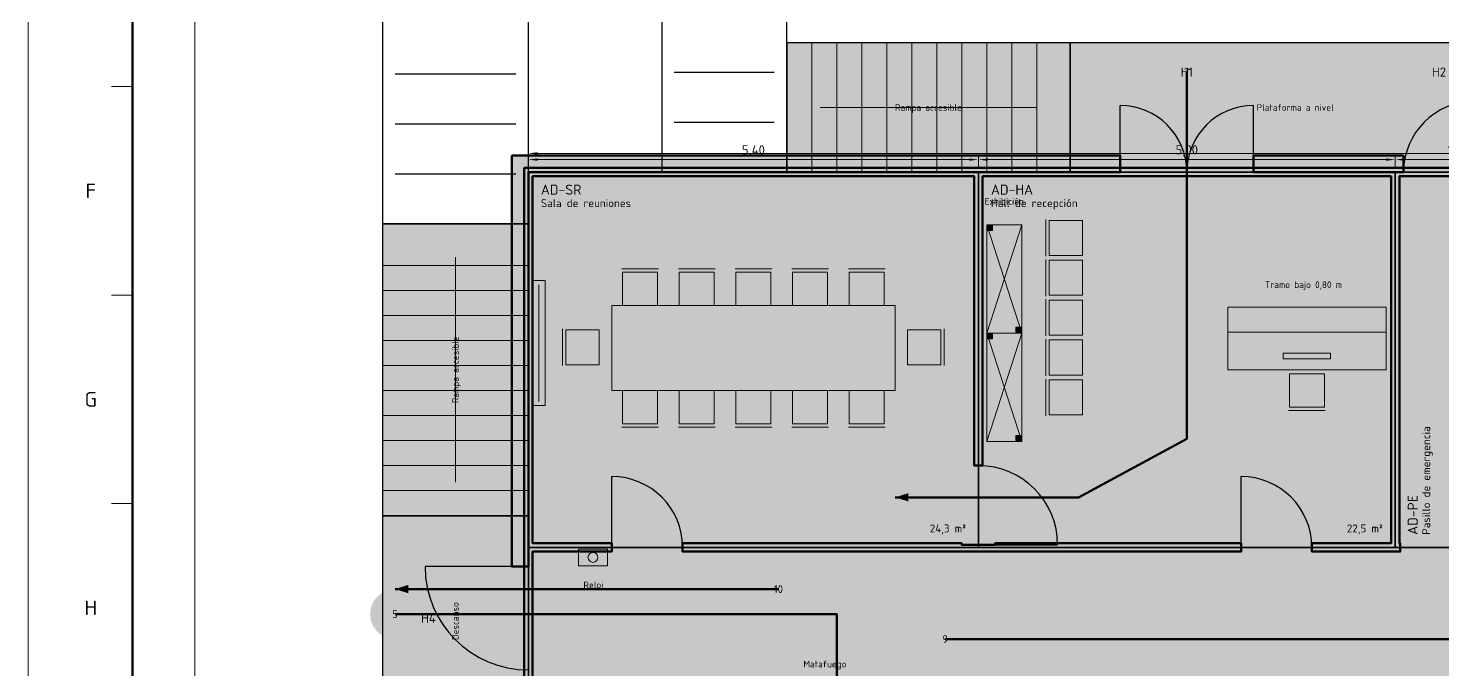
# Model space of a CAD drawing. Header units: millimetres. Extents: x 0 to 1189, y 0 to 841.
# Drawn here: x 0 to 339.4, y 480.7 to 634.5 of the extents above; entities that cross this region are included whole.
import ezdxf
from ezdxf.enums import TextEntityAlignment as Align

# ---------------------------------------------------------------- set-up
doc = ezdxf.new("R2010")
doc.units = ezdxf.units.MM
for name, color, linetype, lineweight in [('06-TEXTO', 7, 'CONTINUOUS', 25), ('07-RECUADRO', 7, 'CONTINUOUS', 70), ('08-FINA', 5, 'CONTINUOUS', 18), ('A-ABERTURA', 7, 'CONTINUOUS', 25), ('A-COTA', 7, 'CONTINUOUS', 18), ('A-EQUIPO-FINO', 8, 'CONTINUOUS', 13), ('A-EQUIPO-RELLENO', 9, 'CONTINUOUS', 13), ('A-EXTERIOR', 8, 'CONTINUOUS', 25), ('A-MURO', 7, 'CONTINUOUS', 50), ('A-RELLENO', 9, 'CONTINUOUS', 13), ('A-SECTOR', 1, 'CONTINUOUS', 25), ('A-SECTOR-TXT', 1, 'CONTINUOUS', 25), ('A-TABIQUE', 7, 'CONTINUOUS', 50), ('A-TEXTO', 7, 'CONTINUOUS', 18)]:
    doc.layers.add(name, color=color, linetype=linetype, lineweight=lineweight)
doc.layers.add('A-MOBILIARIO', color=8, linetype='CONTINUOUS', lineweight=18, true_color=0x50505a)
doc.layers.add('A-SENDA', color=2, linetype='CONTINUOUS', lineweight=25, true_color=0xd7a500)
doc.styles.add('ISO3098', font='isocpeur.ttf')
doc.dimstyles.new('FLAMA-IRAM', dxfattribs={"dimtxt": 3.5, "dimasz": 3.5, "dimexe": 2, "dimexo": 1.5, "dimgap": 1, "dimtad": 1, "dimdec": 1, "dimtxsty": 'ISO3098', "dimblk": 'IRAM_FLECHA', "dimblk1": 'IRAM_FLECHA', "dimblk2": 'IRAM_FLECHA', "dimcen": 2.5, "dimclrd": 3, "dimclre": 3, "dimclrt": 3, "dimazin": 3, "dimtfac": 1, "dimtmove": 0, "dimatfit": 3, "dimlwd": 18, "dimlwe": 18})

# ---------------------------------------------------------------- blocks, each defined once
blk = doc.blocks.new('IRAM_FLECHA')
blk.add_solid([(0, 0), (-1, 0.125), (-1, -0.125)])

msp = doc.modelspace()

# ---------------------------------------------------------------- hatches: boundary and pattern name
at = {"layer": 'A-EQUIPO-RELLENO', "true_color": 0xeeeeee}
h = msp.add_hatch(color=7, dxfattribs=at)
h.dxf.hatch_style = 1
h.paths.add_polyline_path([(238.4, 561.4), (238.4, 587.4), (230, 587.4), (230, 561.4)])
at = {"layer": 'A-EQUIPO-RELLENO', "true_color": 0x969ba0}
h = msp.add_hatch(color=7, dxfattribs=at)
h.dxf.hatch_style = 1
h.paths.add_polyline_path([(231.4, 586), (231.4, 587.2), (230.2, 587.2), (230.2, 586)])
at = {"layer": 'A-EQUIPO-RELLENO', "true_color": 0xd6e2f0}
h = msp.add_hatch(color=7, dxfattribs=at)
h.dxf.hatch_style = 1
h.paths.add_polyline_path([(245, 580.02), (245, 588.42), (253, 588.42), (253, 580.02)])
h = msp.add_hatch(color=7, dxfattribs=at)
h.dxf.hatch_style = 1
h.paths.add_polyline_path([(245, 570.46), (245, 578.86), (253, 578.86), (253, 570.46)])
at = {"layer": 'A-EQUIPO-RELLENO', "true_color": 0xffffff}
h = msp.add_hatch(color=7, dxfattribs=at)
h.dxf.hatch_style = 1
h.paths.add_polyline_path([(124, 544), (124, 574), (121, 574), (121, 544)])
at = {"layer": 'A-EQUIPO-RELLENO', "true_color": 0xd6e2f0}
h = msp.add_hatch(color=7, dxfattribs=at)
h.dxf.hatch_style = 1
h.paths.add_polyline_path([(142.6, 576), (151, 576), (151, 568), (142.6, 568)])
h = msp.add_hatch(color=7, dxfattribs=at)
h.dxf.hatch_style = 1
h.paths.add_polyline_path([(156.2, 576), (164.6, 576), (164.6, 568), (156.2, 568)])
h = msp.add_hatch(color=7, dxfattribs=at)
h.dxf.hatch_style = 1
h.paths.add_polyline_path([(169.8, 576), (178.2, 576), (178.2, 568), (169.8, 568)])
h = msp.add_hatch(color=7, dxfattribs=at)
h.dxf.hatch_style = 1
h.paths.add_polyline_path([(183.4, 576), (191.8, 576), (191.8, 568), (183.4, 568)])
h = msp.add_hatch(color=7, dxfattribs=at)
h.dxf.hatch_style = 1
h.paths.add_polyline_path([(197, 576), (205.4, 576), (205.4, 568), (197, 568)])
at = {"layer": 'A-EQUIPO-RELLENO', "true_color": 0xeedec0}
h = msp.add_hatch(color=7, dxfattribs=at)
h.dxf.hatch_style = 1
h.paths.add_polyline_path([(140, 547.6), (208, 547.6), (208, 568), (140, 568)])
at = {"layer": 'A-EQUIPO-RELLENO', "true_color": 0xd6e2f0}
h = msp.add_hatch(color=7, dxfattribs=at)
h.dxf.hatch_style = 1
h.paths.add_polyline_path([(245, 560.9), (245, 569.3), (253, 569.3), (253, 560.9)])
at = {"layer": 'A-EQUIPO-RELLENO', "true_color": 0xeeeeee}
h = msp.add_hatch(color=7, dxfattribs=at)
h.dxf.hatch_style = 1
h.paths.add_polyline_path([(325.8, 567.6), (287.8, 567.6), (287.8, 561.6), (325.8, 561.6)])
at = {"layer": 'A-EQUIPO-RELLENO', "true_color": 0xd6e2f0}
h = msp.add_hatch(color=7, dxfattribs=at)
h.dxf.hatch_style = 1
h.paths.add_polyline_path([(129, 553.8), (129, 562.2), (137, 562.2), (137, 553.8)])
h = msp.add_hatch(color=7, dxfattribs=at)
h.dxf.hatch_style = 1
h.paths.add_polyline_path([(219, 562.2), (219, 553.8), (211, 553.8), (211, 562.2)])
at = {"layer": 'A-EQUIPO-RELLENO', "true_color": 0xeeeeee}
h = msp.add_hatch(color=7, dxfattribs=at)
h.dxf.hatch_style = 1
h.paths.add_polyline_path([(238.4, 535.4), (238.4, 561.4), (230, 561.4), (230, 535.4)])
at = {"layer": 'A-EQUIPO-RELLENO', "true_color": 0x969ba0}
h = msp.add_hatch(color=7, dxfattribs=at)
h.dxf.hatch_style = 1
h.paths.add_polyline_path([(231.4, 560), (231.4, 561.2), (230.2, 561.2), (230.2, 560)])
h = msp.add_hatch(color=7, dxfattribs=at)
h.dxf.hatch_style = 1
h.paths.add_polyline_path([(238.2, 561.6), (238.2, 562.8), (237, 562.8), (237, 561.6)])
at = {"layer": 'A-EQUIPO-RELLENO', "true_color": 0xeedec0}
h = msp.add_hatch(color=7, dxfattribs=at)
h.dxf.hatch_style = 1
h.paths.add_polyline_path([(325.8, 561.6), (287.8, 561.6), (287.8, 552.6), (325.8, 552.6)])
at = {"layer": 'A-EQUIPO-RELLENO', "true_color": 0xd6e2f0}
h = msp.add_hatch(color=7, dxfattribs=at)
h.dxf.hatch_style = 1
h.paths.add_polyline_path([(245, 551.34), (245, 559.74), (253, 559.74), (253, 551.34)])
h = msp.add_hatch(color=7, dxfattribs=at)
h.dxf.hatch_style = 1
h.paths.add_polyline_path([(245, 541.78), (245, 550.18), (253, 550.18), (253, 541.78)])
h = msp.add_hatch(color=7, dxfattribs=at)
h.dxf.hatch_style = 1
h.paths.add_polyline_path([(311, 543.6), (302.6, 543.6), (302.6, 551.6), (311, 551.6)])
h = msp.add_hatch(color=7, dxfattribs=at)
h.dxf.hatch_style = 1
h.paths.add_polyline_path([(151, 539.6), (142.6, 539.6), (142.6, 547.6), (151, 547.6)])
h = msp.add_hatch(color=7, dxfattribs=at)
h.dxf.hatch_style = 1
h.paths.add_polyline_path([(164.6, 539.6), (156.2, 539.6), (156.2, 547.6), (164.6, 547.6)])
h = msp.add_hatch(color=7, dxfattribs=at)
h.dxf.hatch_style = 1
h.paths.add_polyline_path([(178.2, 539.6), (169.8, 539.6), (169.8, 547.6), (178.2, 547.6)])
h = msp.add_hatch(color=7, dxfattribs=at)
h.dxf.hatch_style = 1
h.paths.add_polyline_path([(191.8, 539.6), (183.4, 539.6), (183.4, 547.6), (191.8, 547.6)])
h = msp.add_hatch(color=7, dxfattribs=at)
h.dxf.hatch_style = 1
h.paths.add_polyline_path([(205.4, 539.6), (197, 539.6), (197, 547.6), (205.4, 547.6)])
at = {"layer": 'A-EQUIPO-RELLENO', "true_color": 0x969ba0}
h = msp.add_hatch(color=7, dxfattribs=at)
h.dxf.hatch_style = 1
h.paths.add_polyline_path([(238.2, 535.6), (238.2, 536.8), (237, 536.8), (237, 535.6)])
at = {"layer": 'A-EQUIPO-RELLENO', "true_color": 0xcdd0d4}
h = msp.add_hatch(color=7, dxfattribs=at)
h.dxf.hatch_style = 1
h.paths.add_polyline_path([(132, 505.6), (139, 505.6), (139, 509.6), (132, 509.6)])
at = {"layer": 'A-EXTERIOR', "true_color": 0xf0f0f0}
h = msp.add_hatch(color=7, dxfattribs=at)
h.dxf.hatch_style = 1
h.paths.add_polyline_path([(182, 600), (250, 600), (250, 631), (182, 631)])
at = {"layer": 'A-EXTERIOR', "true_color": 0xfafafa}
h = msp.add_hatch(color=7, dxfattribs=at)
h.dxf.hatch_style = 1
h.paths.add_polyline_path([(250, 600), (358, 600), (358, 631), (250, 631)])
at = {"layer": 'A-EXTERIOR', "true_color": 0xf0f0f0}
h = msp.add_hatch(color=7, dxfattribs=at)
h.dxf.hatch_style = 1
h.paths.add_polyline_path([(85, 517.6), (120, 517.6), (120, 587.6), (85, 587.6)])
at = {"layer": 'A-EXTERIOR', "true_color": 0xfafafa}
h = msp.add_hatch(color=7, dxfattribs=at)
h.dxf.hatch_style = 1
h.paths.add_polyline_path([(85, 467), (120, 467), (120, 517.6), (85, 517.6)])
at = {"layer": 'A-MURO', "true_color": 0x464646}
h = msp.add_hatch(color=7, dxfattribs=at)
h.dxf.hatch_style = 1
h.paths.add_polyline_path([(116, 604), (262, 604), (262, 600), (120, 600), (120, 505.4), (116, 505.4)])
h = msp.add_hatch(color=7, dxfattribs=at)
h.dxf.hatch_style = 1
h.paths.add_polyline_path([(330, 604), (330, 600), (294, 600), (294, 604)])
at = {"layer": 'A-RELLENO', "true_color": 0xe2ecf8}
h = msp.add_hatch(color=7, dxfattribs=at)
h.dxf.hatch_style = 1
h.paths.add_polyline_path([(120, 510), (228, 510), (228, 600), (120, 600)])
at = {"layer": 'A-RELLENO', "true_color": 0xfafafa}
h = msp.add_hatch(color=7, dxfattribs=at)
h.dxf.hatch_style = 1
h.paths.add_polyline_path([(228, 510), (328, 510), (328, 600), (228, 600)])
h = msp.add_hatch(color=7, dxfattribs=at)
h.dxf.hatch_style = 1
h.paths.add_polyline_path([(328, 510), (358, 510), (358, 600), (328, 600)])
h = msp.add_hatch(color=7, dxfattribs=at)
h.dxf.hatch_style = 1
h.paths.add_polyline_path([(120, 478), (552, 478), (552, 510), (120, 510)])
at = {"layer": 'A-TABIQUE', "true_color": 0x6e6e6e}
h = msp.add_hatch(color=7, dxfattribs=at)
h.dxf.hatch_style = 1
h.paths.add_polyline_path([(119, 313), (119, 413), (119, 415), (119, 477), (119, 479), (119, 509), (119, 511), (119, 601), (227, 601), (229, 601), (258, 601), (258, 599), (229, 599), (229, 529.6), (227, 529.6), (227, 599), (121, 599), (121, 511), (140, 511), (140, 509), (121, 509), (121, 479), (186, 479), (186, 477), (121, 477), (121, 415), (185, 415), (185, 413), (121, 413), (121, 315), (203, 315), (203, 410.6), (203, 412.6), (203, 413), (202, 413), (202, 415), (203, 415), (203, 415.8), (203, 417.8), (203, 477), (203, 477), (203, 479), (203, 479), (205, 479), (233.2, 479), (233.2, 477), (205, 477), (205, 417.8), (258, 417.8), (258, 415.8), (205, 415.8), (205, 415), (205, 413), (205, 412.6), (258, 412.6), (258, 410.6), (205, 410.6), (205, 315), (258, 315), (258, 313), (205, 313), (203, 313)])
h = msp.add_hatch(color=7, dxfattribs=at)
h.dxf.hatch_style = 1
h.paths.add_polyline_path([(258, 601), (327, 601), (329, 601), (357, 601), (359, 601), (363.062, 601), (363.062, 599), (359, 599), (359, 511), (360, 511), (360, 509), (359, 509), (357, 509), (356.8, 509), (356.8, 511), (357, 511), (357, 599), (329, 599), (329, 511), (329.2, 511), (329.2, 509), (329, 509), (327, 509), (308, 509), (308, 511), (327, 511), (327, 599), (258, 599)])
h = msp.add_hatch(color=7, dxfattribs=at)
h.dxf.hatch_style = 1
h.paths.add_polyline_path([(229, 509), (227, 509), (157, 509), (157, 511), (224, 511), (224, 510.6), (232, 510.6), (232, 511), (291, 511), (291, 509)])
at = {"layer": 'A-TEXTO', "true_color": 0x2c3e50}
h = msp.add_hatch(color=7, dxfattribs=at)
h.dxf.hatch_style = 1
h.paths.add_polyline_path([(284, 624), (283.796, 625.553), (283.196, 627), (282.243, 628.243), (281, 629.196), (279.553, 629.796), (278, 630), (276.447, 629.796), (275, 629.196), (273.757, 628.243), (272.804, 627), (272.204, 625.553), (272, 624), (272.204, 622.447), (272.804, 621), (273.757, 619.757), (275, 618.804), (276.447, 618.204), (278, 618), (279.553, 618.204), (281, 618.804), (282.243, 619.757), (283.196, 621), (283.796, 622.447)])
at = {"layer": 'A-TEXTO', "true_color": 0x000000}
h = msp.add_hatch(color=7, dxfattribs=at)
h.dxf.hatch_style = 1
h.paths.add_polyline_path([(190, 615.5), (196.24, 613.94), (196.24, 617.06)])
h = msp.add_hatch(color=7, dxfattribs=at)
h.dxf.hatch_style = 1
h.paths.add_polyline_path([(102.5, 579.6), (100.88, 573.12), (104.12, 573.12)])
at = {"layer": 'A-TEXTO', "true_color": 0x2c3e50}
h = msp.add_hatch(color=7, dxfattribs=at)
h.dxf.hatch_style = 1
h.paths.add_polyline_path([(208, 522), (211.2, 521), (211.2, 523)])
at = {"layer": 'A-TEXTO', "true_color": 0x27ae60}
h = msp.add_hatch(color=7, dxfattribs=at)
h.dxf.hatch_style = 1
h.paths.add_polyline_path([(186, 500), (185.796, 501.553), (185.196, 503), (184.243, 504.243), (183, 505.196), (181.553, 505.796), (180, 506), (178.447, 505.796), (177, 505.196), (175.757, 504.243), (174.804, 503), (174.204, 501.553), (174, 500), (174.204, 498.447), (174.804, 497), (175.757, 495.757), (177, 494.804), (178.447, 494.204), (180, 494), (181.553, 494.204), (183, 494.804), (184.243, 495.757), (185.196, 497), (185.796, 498.447)])
at = {"layer": 'A-TEXTO', "true_color": 0x2e86c1}
h = msp.add_hatch(color=7, dxfattribs=at)
h.dxf.hatch_style = 1
h.paths.add_polyline_path([(94, 494), (93.796, 495.553), (93.196, 497), (92.243, 498.243), (91, 499.196), (89.553, 499.796), (88, 500), (86.447, 499.796), (85, 499.196), (83.757, 498.243), (82.804, 497), (82.204, 495.553), (82, 494), (82.204, 492.447), (82.804, 491), (83.757, 489.757), (85, 488.804), (86.447, 488.204), (88, 488), (89.553, 488.204), (91, 488.804), (92.243, 489.757), (93.196, 491), (93.796, 492.447)])
at = {"layer": 'A-TEXTO', "true_color": 0x27ae60}
h = msp.add_hatch(color=7, dxfattribs=at)
h.dxf.hatch_style = 1
h.paths.add_polyline_path([(88, 500), (91.2, 499), (91.2, 501)])
at = {"layer": 'A-TEXTO', "true_color": 0x1e8449}
h = msp.add_hatch(color=7, dxfattribs=at)
h.dxf.hatch_style = 1
h.paths.add_polyline_path([(226, 488), (225.796, 489.553), (225.196, 491), (224.243, 492.243), (223, 493.196), (221.553, 493.796), (220, 494), (218.447, 493.796), (217, 493.196), (215.757, 492.243), (214.804, 491), (214.204, 489.553), (214, 488), (214.204, 486.447), (214.804, 485), (215.757, 483.757), (217, 482.804), (218.447, 482.204), (220, 482), (221.553, 482.204), (223, 482.804), (224.243, 483.757), (225.196, 485), (225.796, 486.447)])
at = {"layer": 'A-TEXTO', "true_color": 0xd71e1e}
h = msp.add_hatch(color=7, dxfattribs=at)
h.dxf.hatch_style = 1
h.paths.add_polyline_path([(183.4, 482), (183.284, 482.88), (182.944, 483.7), (182.404, 484.404), (181.7, 484.944), (180.88, 485.284), (180, 485.4), (179.12, 485.284), (178.3, 484.944), (177.596, 484.404), (177.056, 483.7), (176.716, 482.88), (176.6, 482), (176.716, 481.12), (177.056, 480.3), (177.596, 479.596), (178.3, 479.056), (179.12, 478.716), (180, 478.6), (180.88, 478.716), (181.7, 479.056), (182.404, 479.596), (182.944, 480.3), (183.284, 481.12)])

# ---------------------------------------------------------------- linework, layer by layer
at = {"layer": '07-RECUADRO'}
msp.add_lwpolyline([(25, 10), (1179, 10), (1179, 831), (25, 831)], close=True, dxfattribs=at)
at = {"layer": '08-FINA'}
for p, q in [((25, 620.5), (20, 620.5)), ((25, 570.5), (20, 570.5)), ((25, 520.5), (20, 520.5))]:
    msp.add_line(p, q, dxfattribs=at)
msp.add_lwpolyline([(0, 0), (1189, 0), (1189, 841), (0, 841)], close=True, dxfattribs=at)
at = {"layer": 'A-ABERTURA'}
for p, q in [((262, 600), (262, 616)), ((294, 600), (294, 616)), ((140, 510), (140, 527)), ((291, 510), (291, 527)), ((228, 510.6), (247, 510.6)), ((120, 505.4), (95.2, 505.4))]:
    msp.add_line(p, q, dxfattribs=at)
for centre, radius, start, end in [((262, 600), 16, 0, 90), ((294, 600), 16, 90, 180), ((347, 600), 17, 90, 180), ((228, 510.6), 19, 0, 90), ((140, 510), 17, 0, 90), ((291, 510), 17, 0, 90), ((120, 505.4), 24.8, 180, 270)]:
    msp.add_arc(centre, radius, start, end, dxfattribs=at)
at = {"layer": 'A-EQUIPO-FINO'}
for p, q in [((188, 600), (188, 631)), ((194, 600), (194, 631)), ((200, 600), (200, 631)), ((206, 600), (206, 631)), ((212, 600), (212, 631)), ((218, 600), (218, 631)), ((224, 600), (224, 631)), ((230, 600), (230, 631)), ((236, 600), (236, 631)), ((242, 600), (242, 631)), ((238.4, 561.4), (230, 587.4)), ((230, 561.4), (238.4, 587.4)), ((85, 577.6), (120, 577.6)), ((85, 571.6), (120, 571.6)), ((122.5, 545), (122.5, 573)), ((85, 565.6), (120, 565.6)), ((238.4, 535.4), (230, 561.4)), ((230, 535.4), (238.4, 561.4)), ((85, 559.6), (120, 559.6)), ((85, 553.6), (120, 553.6)), ((85, 547.6), (120, 547.6)), ((85, 541.6), (120, 541.6)), ((85, 535.6), (120, 535.6)), ((85, 529.6), (120, 529.6)), ((85, 523.6), (120, 523.6))]:
    msp.add_line(p, q, dxfattribs=at)
for points in [[(238.4, 561.4), (238.4, 587.4), (230, 587.4), (230, 561.4)], [(231.4, 586), (231.4, 587.2), (230.2, 587.2), (230.2, 586)], [(238.4, 535.4), (238.4, 561.4), (230, 561.4), (230, 535.4)], [(231.4, 560), (231.4, 561.2), (230.2, 561.2), (230.2, 560)], [(238.2, 561.6), (238.2, 562.8), (237, 562.8), (237, 561.6)], [(238.2, 535.6), (238.2, 536.8), (237, 536.8), (237, 535.6)]]:
    msp.add_lwpolyline(points, close=True, dxfattribs=at)
msp.add_circle((135.5, 507.6), 1.2, dxfattribs=at)
at = {"layer": 'A-EXTERIOR'}
for points in [[(182, 600), (250, 600), (250, 631), (182, 631)], [(250, 600), (358, 600), (358, 631), (250, 631)], [(85, 517.6), (120, 517.6), (120, 587.6), (85, 587.6)], [(85, 467), (120, 467), (120, 517.6), (85, 517.6)]]:
    msp.add_lwpolyline(points, close=True, dxfattribs=at)
at = {"layer": 'A-MOBILIARIO'}
for p, q in [((244.2, 588.62), (244.2, 579.82)), ((244.2, 579.06), (244.2, 570.26)), ((151.2, 576.8), (142.4, 576.8)), ((164.8, 576.8), (156, 576.8)), ((178.4, 576.8), (169.6, 576.8)), ((192, 576.8), (183.2, 576.8)), ((205.6, 576.8), (196.8, 576.8)), ((244.2, 569.5), (244.2, 560.7)), ((128.2, 562.4), (128.2, 553.6)), ((219.8, 553.6), (219.8, 562.4)), ((244.2, 559.94), (244.2, 551.14)), ((244.2, 550.38), (244.2, 541.58)), ((302.4, 542.8), (311.2, 542.8)), ((142.4, 538.8), (151.2, 538.8)), ((156, 538.8), (164.8, 538.8)), ((169.6, 538.8), (178.4, 538.8)), ((183.2, 538.8), (192, 538.8)), ((196.8, 538.8), (205.6, 538.8))]:
    msp.add_line(p, q, dxfattribs=at)
for points in [[(245, 580.02), (245, 588.42), (253, 588.42), (253, 580.02)], [(245, 570.46), (245, 578.86), (253, 578.86), (253, 570.46)], [(124, 544), (124, 574), (121, 574), (121, 544)], [(142.6, 576), (151, 576), (151, 568), (142.6, 568)], [(156.2, 576), (164.6, 576), (164.6, 568), (156.2, 568)], [(169.8, 576), (178.2, 576), (178.2, 568), (169.8, 568)], [(183.4, 576), (191.8, 576), (191.8, 568), (183.4, 568)], [(197, 576), (205.4, 576), (205.4, 568), (197, 568)], [(140, 547.6), (208, 547.6), (208, 568), (140, 568)], [(245, 560.9), (245, 569.3), (253, 569.3), (253, 560.9)], [(325.8, 567.6), (287.8, 567.6), (287.8, 561.6), (325.8, 561.6)], [(129, 553.8), (129, 562.2), (137, 562.2), (137, 553.8)], [(219, 562.2), (219, 553.8), (211, 553.8), (211, 562.2)], [(325.8, 561.6), (287.8, 561.6), (287.8, 552.6), (325.8, 552.6)], [(245, 551.34), (245, 559.74), (253, 559.74), (253, 551.34)], [(312.5, 556.6), (301.1, 556.6), (301.1, 555.2), (312.5, 555.2)], [(245, 541.78), (245, 550.18), (253, 550.18), (253, 541.78)], [(311, 543.6), (302.6, 543.6), (302.6, 551.6), (311, 551.6)], [(151, 539.6), (142.6, 539.6), (142.6, 547.6), (151, 547.6)], [(164.6, 539.6), (156.2, 539.6), (156.2, 547.6), (164.6, 547.6)], [(178.2, 539.6), (169.8, 539.6), (169.8, 547.6), (178.2, 547.6)], [(191.8, 539.6), (183.4, 539.6), (183.4, 547.6), (191.8, 547.6)], [(205.4, 539.6), (197, 539.6), (197, 547.6), (205.4, 547.6)], [(132, 505.6), (139, 505.6), (139, 509.6), (132, 509.6)]]:
    msp.add_lwpolyline(points, close=True, dxfattribs=at)
at = {"layer": 'A-MURO'}
for points in [[(116, 604), (262, 604), (262, 600), (120, 600), (120, 505.4), (116, 505.4)], [(330, 604), (330, 600), (294, 600), (294, 604)]]:
    msp.add_lwpolyline(points, close=True, dxfattribs=at)
at = {"layer": 'A-SECTOR'}
for points in [[(120, 510), (228, 510), (228, 600), (120, 600)], [(228, 510), (328, 510), (328, 600), (228, 600)], [(328, 510), (358, 510), (358, 600), (328, 600)], [(120, 478), (552, 478), (552, 510), (120, 510)]]:
    msp.add_lwpolyline(points, close=True, dxfattribs=at)
at = {"layer": 'A-SENDA'}
for p, q in [((88, 623.6), (117, 623.6)), ((155, 624), (179, 624)), ((88, 611.6), (117, 611.6)), ((155, 612), (179, 612)), ((88, 599.6), (117, 599.6))]:
    msp.add_line(p, q, dxfattribs=at)
for points in [[(85, 587.6), (120, 587.6), (120, 642), (85, 642)], [(152, 600), (182, 600), (182, 642), (152, 642)]]:
    msp.add_lwpolyline(points, close=True, dxfattribs=at)
at = {"layer": 'A-TABIQUE'}
for points in [[(363, 313), (205, 313), (203, 313), (119, 313), (119, 413), (119, 415), (119, 477), (119, 479), (119, 509), (119, 511), (119, 601), (227, 601), (229, 601), (327, 601), (329, 601), (357, 601)], [(357, 599), (329, 599), (329, 511), (329.2, 511), (329.2, 509), (329, 509), (327, 509), (308, 509), (308, 511), (327, 511), (327, 599), (229, 599), (229, 529.6), (227, 529.6), (227, 599), (121, 599), (121, 511), (140, 511), (140, 509), (121, 509), (121, 479)]]:
    msp.add_lwpolyline(points, dxfattribs=at)
msp.add_lwpolyline([(229, 509), (227, 509), (157, 509), (157, 511), (224, 511), (224, 510.6), (232, 510.6), (232, 511), (291, 511), (291, 509)], close=True, dxfattribs=at)
at = {"layer": 'A-TEXTO'}
for p, q in [((242, 615.5), (190, 615.5)), ((102.5, 525.6), (102.5, 579.6))]:
    msp.add_line(p, q, dxfattribs=at)
msp.add_lwpolyline([(40, 240), (672, 240), (672, 780), (40, 780)], close=True, dxfattribs=at)
at = {"layer": 'A-TEXTO', "lineweight": 50, "true_color": 0x2c3e50}
msp.add_lwpolyline([(278, 624), (278, 536), (252, 522), (208, 522)], dxfattribs=at)
at = {"layer": 'A-TEXTO', "lineweight": 50, "true_color": 0x1e8449}
msp.add_lwpolyline([(220, 488), (343, 488), (343, 624)], dxfattribs=at)
at = {"layer": 'A-TEXTO', "lineweight": 50, "true_color": 0x27ae60}
msp.add_lwpolyline([(180, 500), (88, 500)], dxfattribs=at)
at = {"layer": 'A-TEXTO', "lineweight": 50, "true_color": 0x2e86c1}
msp.add_lwpolyline([(88, 494), (194, 494), (194, 400)], dxfattribs=at)

# ---------------------------------------------------------------- texts
at = {"layer": '06-TEXTO', "style": 'ISO3098'}
for s, p in [('F', (15, 595.5)), ('G', (15, 545.5)), ('H', (15, 495.5))]:
    msp.add_text(s, height=3.5, dxfattribs=at).set_placement(p, align=Align.MIDDLE_CENTER)
at = {"layer": 'A-SECTOR-TXT', "style": 'ISO3098'}
for s, height, p in [('AD-SR', 2.4, (123, 597)), ('AD-HA', 2.4, (231, 597)), ('Sala de reuniones', 1.92, (123, 593.52)), ('Hall de recepción', 1.92, (231, 593.52))]:
    msp.add_text(s, height=height, dxfattribs=at).set_placement(p, align=Align.TOP_LEFT)
for s, p in [('Exhibición', (234.2, 593)), ('Tramo bajo 0,80 m', (306, 573)), ('Reloj', (135.6, 501))]:
    msp.add_text(s, height=1.6, dxfattribs=at).set_placement(p, align=Align.MIDDLE_CENTER)
for s, height, p in [('Pasillo de emergencia', 1.92, (334.48, 513)), ('AD-PE', 2.4, (331, 513))]:
    msp.add_text(s, height=height, rotation=90, dxfattribs=at).set_placement(p, align=Align.TOP_LEFT)
for s, p in [('24,3 m²', (225, 513)), ('22,5 m²', (325, 513))]:
    msp.add_text(s, height=1.92, dxfattribs=at).set_placement(p, align=Align.BOTTOM_RIGHT)
at = {"layer": 'A-TEXTO', "style": 'ISO3098'}
for s, height, p in [('H1', 2.2, (278, 624)), ('H2', 2.2, (338.5, 624)), ('Rampa accesible', 1.6, (216, 615.5)), ('Plataforma a nivel', 1.6, (304, 615.5)), ('H4', 2.2, (96, 493))]:
    msp.add_text(s, height=height, dxfattribs=at).set_placement(p, align=Align.MIDDLE_CENTER)
at = {"layer": 'A-TEXTO', "true_color": 0xffffff, "style": 'ISO3098'}
for s, p in [('7', (278, 624)), ('10', (180, 500)), ('5', (88, 494)), ('9', (220, 488))]:
    msp.add_text(s, height=1.87, dxfattribs=at).set_placement(p, align=Align.MIDDLE_CENTER)
at = {"layer": 'A-TEXTO', "style": 'ISO3098'}
for s, p in [('Rampa accesible', (102.5, 552.6)), ('Descanso', (102.5, 492.3))]:
    msp.add_text(s, height=1.6, rotation=90, dxfattribs=at).set_placement(p, align=Align.MIDDLE_CENTER)
msp.add_text('Matafuego', height=1.6, dxfattribs=at).set_placement((186, 482), align=Align.MIDDLE_LEFT)

# ---------------------------------------------------------------- dimensions: what is measured, and where the dimension line sits
at = {"layer": 'A-COTA'}
for base, p1, p2 in [((120, 604.5), (120, 600), (592, 600)), ((120, 603), (120, 600), (228, 600)), ((228, 603), (228, 600), (328, 600)), ((328, 603), (328, 600), (358, 600))]:
    msp.add_linear_dim(base=base, p1=p1, p2=p2, dimstyle='FLAMA-IRAM', override={"dimtxt": 2.2, "dimasz": 2.2, "dimexe": 1.2, "dimexo": 1, "dimdec": 2, "dimlfac": 0.05, "dimzin": 0}, dxfattribs=at).render()

doc.saveas('drawing.dxf')
